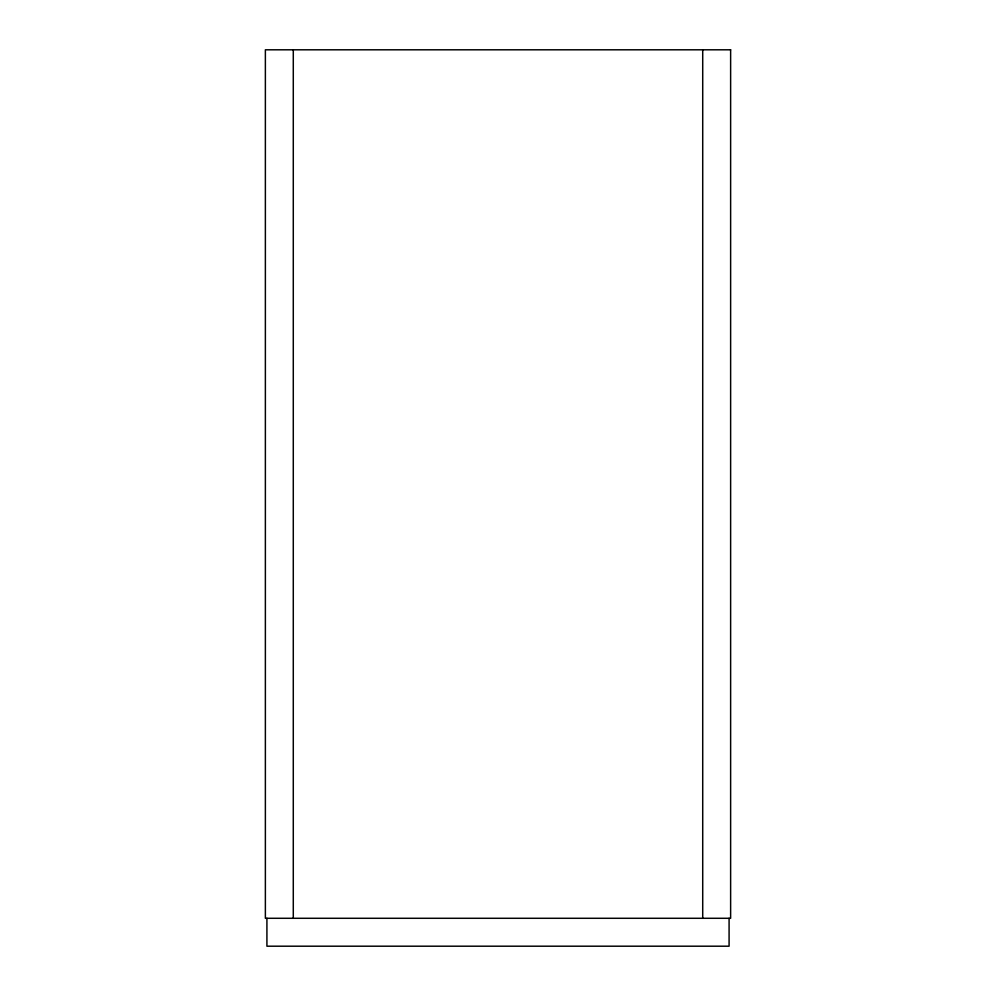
<?xml version="1.0" encoding="UTF-8"?>
<svg xmlns="http://www.w3.org/2000/svg" width="996" height="996" viewBox="0 0 996 996"><rect width="100%" height="100%" fill="white"/><g stroke="black" fill="none" stroke-linecap="round" stroke-linejoin="round"><path stroke-width="1.49" d="M729.084 918.287L729.084 946.2L266.916 946.2L266.916 918.287M702.715 49.8L702.715 918.287M293.285 49.8L293.285 918.287M730.628 49.8L265.372 49.8L265.372 918.287L730.628 918.287L730.628 49.8"/></g></svg>
